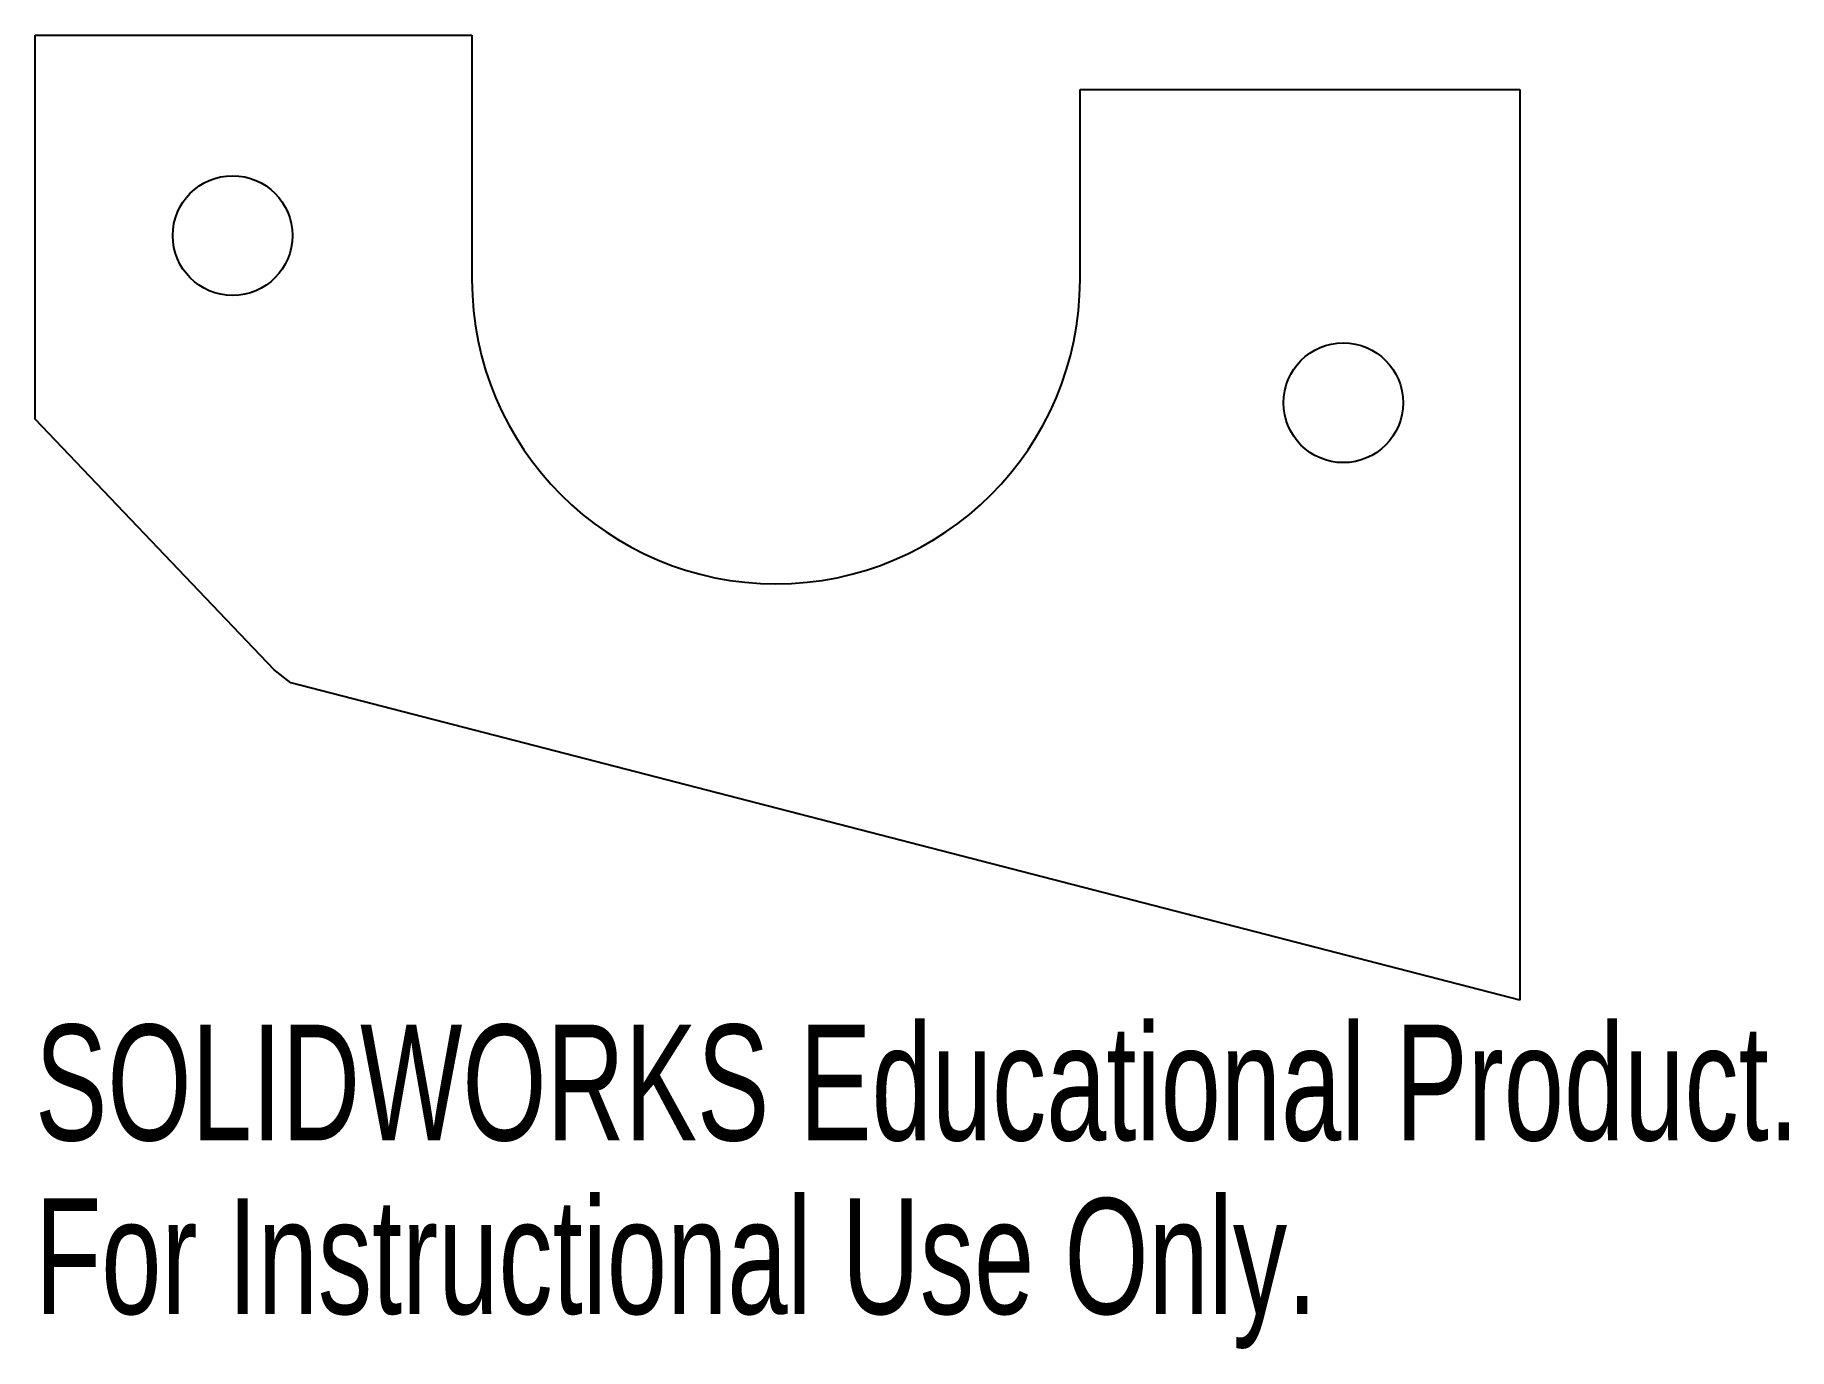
# Model space of a CAD drawing. Header units: millimetres. Extents: x -1296.2 to -1222.9, y 129.4 to 184.3.
import ezdxf

# ---------------------------------------------------------------- set-up
doc = ezdxf.new("R2010")
doc.units = ezdxf.units.MM
doc.styles.add('SLDTEXTSTYLE0', font='TXT', dxfattribs={"width": 0.7})

msp = doc.modelspace()

# ---------------------------------------------------------------- linework, layer by layer
at = {"color": 7, "linetype": 'Continuous', "lineweight": 25}
for p, q in [((-1296.168, 184.274), (-1277.916, 184.274)), ((-1296.168, 168.24), (-1296.168, 184.274)), ((-1277.916, 184.274), (-1277.916, 174.056)), ((-1252.516, 182.001), (-1234.142, 182.001)), ((-1252.516, 174.056), (-1252.516, 182.001)), ((-1234.142, 182.001), (-1234.142, 143.971)), ((-1286.18, 157.764), (-1296.168, 168.24)), ((-1285.484, 157.221), (-1286.18, 157.764)), ((-1234.142, 143.971), (-1285.484, 157.221))]:
    msp.add_line(p, q, dxfattribs=at)
for centre in [(-1287.916, 175.902), (-1241.516, 168.919)]:
    msp.add_circle(centre, 2.5, dxfattribs=at)
msp.add_arc((-1265.216, 174.056), 12.7, 180, 0, dxfattribs=at)

# ---------------------------------------------------------------- texts
at = {"color": 7, "linetype": 'Continuous', "char_height": 4.83362, "attachment_point": 1, "style": 'SLDTEXTSTYLE0'}
for s, insert in [('SOLIDWORKS Educational Product.', (-1296.168, 142.951)), ('For Instructional Use Only.', (-1296.168, 135.701))]:
    msp.add_mtext(s, dxfattribs=dict(at, insert=insert))

doc.saveas('drawing.dxf')
